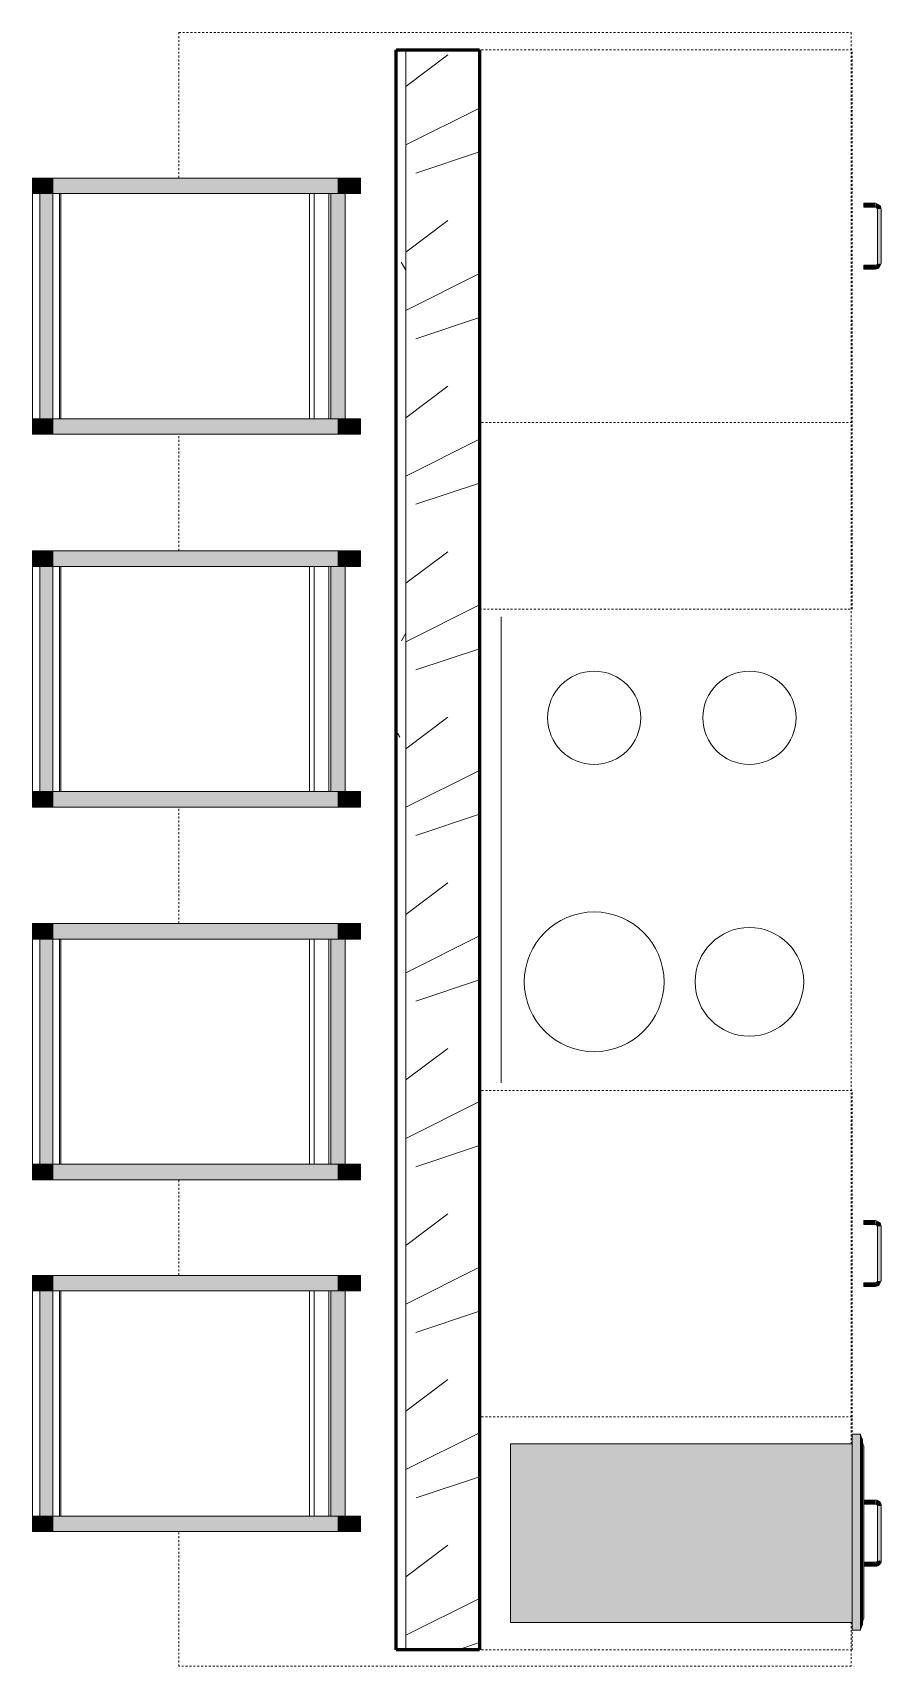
# Model space of a CAD drawing. Header units: inches. Extents: x -4169 to -1846, y 9706 to 12377.
# Drawn here: x -3637 to -3582.4, y 10054.6 to 10159.8 of the extents above; entities that cross this region are included whole.
import ezdxf

# ---------------------------------------------------------------- set-up
doc = ezdxf.new("R2010")
doc.units = ezdxf.units.IN
doc.header["$MEASUREMENT"] = 0
doc.linetypes.add('Dash', pattern=[0.25, 0.125, -0.125])
for name, color, linetype, lineweight in [('0-1', 7, 'Continuous', 5), ('0-2', 10, 'Continuous', 18), ('A-WALL-2', 250, 'Continuous', 60), ('A-WALL-3', 10, 'Continuous', 18), ('A-WALL-PATT-1', 7, 'Continuous', 9), ('A-WALL-PATT-2', 253, 'Continuous', 9), ('I-FURN-1', 7, 'Continuous', 9), ('I-FURN-3', 253, 'Continuous', 9), ('Q-CASE', 31, 'Continuous', 9), ('Q-CASE-4', 7, 'Dash', 9), ('Q-CASE-HDLN-1', 7, 'Dash', 9), ('Q-CASE-HDLN-2', 31, 'Continuous', 9), ('Q-SPCQ-2', 7, 'Continuous', 9)]:
    doc.layers.add(name, color=color, linetype=linetype, lineweight=lineweight)

# ---------------------------------------------------------------- blocks, each defined once
blk = doc.blocks.new('Range - 24_ x 30_-V1-ENLARGED RCP - 1ST FLOOR PLAN')
at = {"layer": 'Q-SPCQ-2'}
blk.add_line((0, 22), (30, 22), dxfattribs=at)
for centre, radius, start, end in [((6.5, 16), 4.5, 360, 180), ((23.5, 16), 3, 360, 180), ((6.5, 16), 4.5, 180, 360), ((23.5, 16), 3, 180, 0), ((6.5, 6), 3.5, 360, 180), ((23.5, 6), 3, 360, 180), ((6.5, 6), 3.5, 180, 0), ((23.5, 6), 3, 180, 360)]:
    blk.add_arc(centre, radius, start, end, dxfattribs=at)
blk = doc.blocks.new('Bar_Stool_6722_1_ - Bar_Stool_6722_1_-1372833-ENLARGED RCP - 1ST FLOOR PLAN')
at = {"layer": 'I-FURN-3'}
for points in [[(0, -0.46), (0, -0.75), (1, -0.75), (1, 0), (0, 0)], [(15.5, -0.75), (16.5, -0.75), (16.5, 0), (15.5, 0), (15.5, -0.46)], [(0, -0.75), (0, -1.3), (1, -1.3), (1, -0.75), (0, -0.75)], [(1, -0.75), (1, -1.3), (15.5, -1.3), (15.5, -0.46), (1, -0.46)], [(15.5, -0.75), (15.5, -1.3), (16.5, -1.3), (16.5, -0.75), (16, -0.75)], [(0, -4.02), (0, -19.69), (1, -19.69), (1, -1.3), (0, -1.3), (0, -1.83)], [(15.5, -1.83), (15.5, -19.69), (16.5, -19.69), (16.5, -1.3), (15.5, -1.3)], [(0, -20.14), (1, -20.14), (1, -19.69), (0, -19.69), (0, -19.89)], [(1, -19.69), (1, -20.14), (15.5, -20.14), (15.5, -19.22), (1, -19.22)], [(15.5, -19.7), (15.5, -20.14), (16.5, -20.14), (16.5, -19.69), (15.5, -19.69)], [(0, -20.14), (0, -21.13), (1, -21.13), (1, -20.14)], [(15.5, -21.13), (16.5, -21.13), (16.5, -20.14), (15.5, -20.14)]]:
    blk.add_hatch(color=256, dxfattribs=at).paths.add_polyline_path(points, flags=0)
at = {"layer": 'I-FURN-1'}
for p, q in [((0, 0), (0, -0.75)), ((0, 0), (1, 0)), ((1, -0.75), (1, 0)), ((0, -0.75), (0, -1.3)), ((1, -0.75), (0, -0.75)), ((15.5, 0), (1, 0)), ((15.5, -0.46), (1, -0.46)), ((1, -1.3), (1, -0.75)), ((15.5, 0), (15.5, -0.75)), ((15.5, 0), (16.5, 0)), ((15.5, -0.75), (15.5, -1.3)), ((16.5, -0.75), (15.5, -0.75)), ((16.5, -0.75), (16.5, 0)), ((16.5, -1.3), (16.5, -0.75)), ((0, -1.3), (0, -19.69)), ((1, -1.3), (0, -1.3)), ((1, -1.3), (15.5, -1.3)), ((1, -19.69), (1, -1.3)), ((15.5, -1.73), (1, -1.73)), ((15.5, -1.83), (1, -1.83)), ((15.5, -1.3), (15.5, -19.69)), ((16.5, -1.3), (15.5, -1.3)), ((16.5, -19.69), (16.5, -1.3)), ((15.5, -17.83), (1, -17.83)), ((15.5, -18.13), (1, -18.13)), ((1, -19.69), (0, -19.69)), ((0, -19.69), (0, -20.14)), ((15.5, -19.07), (1, -19.07)), ((15.5, -19.22), (1, -19.22)), ((1, -20.14), (1, -19.69)), ((15.5, -19.69), (15.5, -20.14)), ((16.5, -19.69), (15.5, -19.69)), ((16.5, -20.14), (16.5, -19.69)), ((0, -20.14), (0, -21.13)), ((1, -20.14), (0, -20.14)), ((1, -20.14), (15.5, -20.14)), ((1, -21.13), (1, -20.14)), ((15.5, -20.14), (15.5, -21.13)), ((16.5, -20.14), (15.5, -20.14)), ((16.5, -21.13), (16.5, -20.14)), ((0, -21.13), (1, -21.13)), ((15.5, -21.13), (16.5, -21.13))]:
    blk.add_line(p, q, dxfattribs=at)
blk = doc.blocks.new('Bar_Stool_6722_1_ - Bar_Stool_6722_1_-1229311-ENLARGED RCP - 1ST FLOOR PLAN')
at = {"layer": 'I-FURN-3'}
for points in [[(1, 21.13), (0, 21.13), (0, 20.14), (1, 20.14)], [(16.5, 20.14), (16.5, 21.13), (15.5, 21.13), (15.5, 20.14)], [(1, 20.14), (0, 20.14), (0, 19.69), (1, 19.69), (1, 19.89)], [(15.5, 20.14), (1, 20.14), (1, 19.22), (15.5, 19.22), (15.5, 19.69)], [(16.5, 19.89), (16.5, 20.14), (15.5, 20.14), (15.5, 19.69), (16.5, 19.69)], [(1, 19.69), (0, 19.69), (0, 1.3), (1, 1.3), (1, 17.83)], [(16.5, 19.69), (15.5, 19.69), (15.5, 1.3), (16.5, 1.3), (16.5, 17.83)], [(1, 0.75), (1, 1.3), (0, 1.3), (0, 0.75), (1, 0.75)], [(15.5, 0.75), (15.5, 1.3), (1, 1.3), (1, 0.46), (15.5, 0.46)], [(16.5, 1.3), (15.5, 1.3), (15.5, 0.75), (16.5, 0.75), (16.5, 0.94)], [(1, 0.46), (1, 0.75), (0, 0.75), (0, 0), (1, 0)], [(16.5, 0), (16.5, 0.75), (15.5, 0.75), (15.5, 0), (16, 0)]]:
    blk.add_hatch(color=256, dxfattribs=at).paths.add_polyline_path(points, flags=0)
at = {"layer": 'I-FURN-1'}
for p, q in [((1, 21.13), (0, 21.13)), ((0, 21.13), (0, 20.14)), ((1, 20.14), (1, 21.13)), ((16.5, 21.13), (15.5, 21.13)), ((15.5, 21.13), (15.5, 20.14)), ((16.5, 20.14), (16.5, 21.13)), ((0, 20.14), (0, 19.69)), ((0, 20.14), (1, 20.14)), ((15.5, 20.14), (1, 20.14)), ((1, 19.69), (1, 20.14)), ((15.5, 20.14), (15.5, 19.69)), ((15.5, 20.14), (16.5, 20.14)), ((16.5, 19.69), (16.5, 20.14)), ((0, 19.69), (0, 1.3)), ((0, 19.69), (1, 19.69)), ((1, 1.3), (1, 19.69)), ((1, 19.22), (15.5, 19.22)), ((1, 19.07), (15.5, 19.07)), ((15.5, 19.69), (15.5, 1.3)), ((15.5, 19.69), (16.5, 19.69)), ((16.5, 1.3), (16.5, 19.69)), ((1, 18.13), (15.5, 18.13)), ((1, 17.83), (15.5, 17.83)), ((0, 1.3), (1, 1.3)), ((0, 1.3), (0, 0.75)), ((1, 1.83), (15.5, 1.83)), ((1, 1.73), (15.5, 1.73)), ((15.5, 1.3), (1, 1.3)), ((1, 0.75), (1, 1.3)), ((15.5, 1.3), (16.5, 1.3)), ((15.5, 1.3), (15.5, 0.75)), ((16.5, 0.75), (16.5, 1.3)), ((0, 0.75), (0, 0)), ((0, 0.75), (1, 0.75)), ((1, 0), (1, 0.75)), ((1, 0.46), (15.5, 0.46)), ((15.5, 0.75), (15.5, 0)), ((15.5, 0.75), (16.5, 0.75)), ((16.5, 0), (15.5, 0)), ((16.5, 0), (16.5, 0.75)), ((1, 0), (0, 0)), ((1, 0), (15.5, 0))]:
    blk.add_line(p, q, dxfattribs=at)
blk = doc.blocks.new('Base Cabinet-Single Door - 12_-2213366-ENLARGED RCP - 1ST FLOOR PLAN')
at = {"layer": 'Q-CASE-4'}
for p, q in [((-5.26, 24), (-5.26, 0)), ((6.74, 24), (-5.26, 24)), ((6.74, 0), (6.74, 24)), ((-5.26, 0), (6.74, 0))]:
    blk.add_line(p, q, dxfattribs=at)
blk = doc.blocks.new('Drawer_Base_Cabinet_3_drawer_12205 - 24_-V11-ENLARGED RCP - 1ST FLOOR PLAN')
at = {"layer": 'Q-CASE'}
for points in [[(-1.14, 25.5), (-1.38, 25.5), (-1.37, 24.75), (-1.14, 24.75), (-1.14, 25.01)], [(-1.01, 25.71), (-1.01, 25.84), (-1.2, 25.8), (-1.28, 25.77), (-1.34, 25.61), (-1.32, 25.5), (-1.15, 25.52), (-1.01, 25.69)], [(-1.01, 25.64), (-1.12, 25.55), (-1.13, 25.52), (-1.02, 25.63)], [(2.49, 25.72), (2.49, 25.87), (-1.01, 25.86), (-1.01, 25.62), (2.49, 25.64), (2.49, 25.69)], [(2.83, 25.5), (2.79, 25.69), (2.72, 25.78), (2.6, 25.83), (2.49, 25.81), (2.51, 25.64), (2.68, 25.5), (2.8, 25.5)], [(2.63, 25.5), (2.54, 25.61), (2.5, 25.63), (2.62, 25.51)], [(2.86, 24.75), (2.85, 25.5), (2.62, 25.5), (2.63, 24.75), (2.85, 24.75)]]:
    blk.add_hatch(color=256, dxfattribs=at).paths.add_polyline_path(points, flags=0)
at = {"layer": 'Q-CASE-HDLN-1'}
for p, q in [((12.74, 24), (-11.26, 24)), ((-11.26, 24), (-11.26, 0)), ((12.74, 24), (12.74, 0)), ((12.74, 0), (-11.26, 0))]:
    blk.add_line(p, q, dxfattribs=at)
at = {"layer": 'Q-CASE-HDLN-2'}
for p, q in [((-1.39, 25.5), (-1.34, 25.59)), ((-1.39, 25.5), (-1.34, 25.59)), ((-1.39, 24.75), (-1.39, 25.5)), ((-1.39, 24.75), (-1.39, 25.5)), ((-1.39, 24.75), (-1.39, 25.5)), ((-1.24, 25.8), (-1.01, 25.87)), ((-1.24, 25.8), (-1.01, 25.87)), ((-1.13, 25.51), (-1.14, 25.5)), ((-1.13, 25.51), (-1.14, 25.5)), ((-1.14, 25.5), (-1.14, 24.75)), ((-1.14, 25.5), (-1.14, 24.75)), ((-1.14, 25.5), (-1.14, 24.75)), ((-1.01, 25.62), (-1.05, 25.6)), ((-1.01, 25.62), (-1.05, 25.6)), ((-1.01, 25.87), (2.49, 25.87)), ((2.49, 25.62), (-1.01, 25.62)), ((2.49, 25.87), (2.58, 25.83)), ((2.49, 25.87), (2.58, 25.83)), ((2.61, 25.5), (2.59, 25.54)), ((2.61, 25.5), (2.59, 25.54)), ((2.61, 24.75), (2.61, 25.5)), ((2.61, 24.75), (2.61, 25.5)), ((2.61, 24.75), (2.61, 25.5)), ((2.79, 25.72), (2.86, 25.5)), ((2.79, 25.72), (2.86, 25.5)), ((2.86, 25.5), (2.86, 24.75)), ((2.86, 25.5), (2.86, 24.75)), ((2.86, 25.5), (2.86, 24.75)), ((-1.39, 24.75), (-1.14, 24.75)), ((-1.38, 24.75), (-1.39, 24.75)), ((-1.39, 24.75), (-1.38, 24.75)), ((-1.38, 24.75), (-1.39, 24.75)), ((-1.39, 24.75), (-1.38, 24.75)), ((-1.38, 24.75), (-1.39, 24.75)), ((-1.14, 24.75), (-1.14, 24.75)), ((-1.14, 24.75), (-1.14, 24.75)), ((-1.14, 24.75), (-1.14, 24.75)), ((-1.14, 24.75), (-1.14, 24.75)), ((-1.14, 24.75), (-1.14, 24.75)), ((2.62, 24.75), (2.61, 24.75)), ((2.61, 24.75), (2.86, 24.75)), ((2.62, 24.75), (2.61, 24.75)), ((2.61, 24.75), (2.62, 24.75)), ((2.62, 24.75), (2.61, 24.75)), ((2.61, 24.75), (2.62, 24.75)), ((2.86, 24.75), (2.86, 24.75)), ((2.86, 24.75), (2.86, 24.75)), ((2.86, 24.75), (2.86, 24.75)), ((2.86, 24.75), (2.86, 24.75)), ((2.86, 24.75), (2.86, 24.75))]:
    blk.add_line(p, q, dxfattribs=at)
at = {"layer": 'Q-CASE-HDLN-2', "flags": 128}
for points in [[(-1.39, 25.5), (-1.24, 25.8), (-1.01, 25.87)], [(-1.01, 25.62), (-1.12, 25.57), (-1.14, 25.5)], [(2.49, 25.87), (2.79, 25.72), (2.86, 25.5)], [(2.61, 25.5), (2.56, 25.61), (2.49, 25.62)]]:
    blk.add_lwpolyline(points, dxfattribs=at)
blk = doc.blocks.new('Drawer_Base_Cabinet_3_drawer_12205 - 21_-2354768-ENLARGED RCP - 1ST FLOOR PLAN')
at = {"layer": 'Q-CASE'}
for points in [[(-1.14, 25.01), (-1.15, 25.5), (-1.38, 25.5), (-1.37, 24.75), (-1.14, 24.75)], [(-1.01, 25.78), (-1.01, 25.84), (-1.16, 25.81), (-1.28, 25.75), (-1.34, 25.61), (-1.32, 25.5), (-1.15, 25.52), (-1.01, 25.69), (-1.01, 25.75)], [(-1.01, 25.64), (-1.12, 25.55), (-1.14, 25.51), (-1.02, 25.63)], [(2.49, 25.62), (2.49, 25.87), (-1.01, 25.86), (-1.01, 25.62), (1.97, 25.62)], [(2.83, 25.5), (2.79, 25.69), (2.72, 25.78), (2.6, 25.83), (2.49, 25.81), (2.51, 25.64), (2.68, 25.5), (2.8, 25.5)], [(2.63, 25.5), (2.54, 25.61), (2.5, 25.63), (2.62, 25.51)], [(2.86, 24.75), (2.85, 25.5), (2.62, 25.5), (2.63, 24.75), (2.85, 24.75)]]:
    blk.add_hatch(color=256, dxfattribs=at).paths.add_polyline_path(points, flags=0)
at = {"layer": 'Q-CASE-HDLN-1'}
for p, q in [((11.24, 24), (-9.76, 24)), ((-9.76, 24), (-9.76, 0)), ((11.24, 24), (11.24, 0)), ((11.24, 0), (-9.76, 0))]:
    blk.add_line(p, q, dxfattribs=at)
at = {"layer": 'Q-CASE-HDLN-2'}
for p, q in [((-1.39, 25.5), (-1.34, 25.59)), ((-1.39, 25.5), (-1.34, 25.59)), ((-1.39, 24.75), (-1.39, 25.5)), ((-1.39, 24.75), (-1.39, 25.5)), ((-1.39, 24.75), (-1.39, 25.5)), ((-1.24, 25.8), (-1.01, 25.87)), ((-1.24, 25.8), (-1.01, 25.87)), ((-1.14, 25.5), (-1.14, 24.75)), ((-1.14, 25.5), (-1.14, 24.75)), ((-1.14, 25.5), (-1.14, 24.75)), ((-1.01, 25.62), (-1.05, 25.6)), ((-1.01, 25.62), (-1.05, 25.6)), ((-1.01, 25.87), (2.49, 25.87)), ((2.49, 25.62), (-1.01, 25.62)), ((2.49, 25.87), (2.58, 25.83)), ((2.49, 25.87), (2.58, 25.83)), ((2.61, 25.5), (2.59, 25.54)), ((2.61, 25.5), (2.59, 25.54)), ((2.61, 24.75), (2.61, 25.5)), ((2.61, 24.75), (2.61, 25.5)), ((2.61, 24.75), (2.61, 25.5)), ((2.79, 25.72), (2.86, 25.5)), ((2.79, 25.72), (2.86, 25.5)), ((2.86, 25.5), (2.86, 24.75)), ((2.86, 25.5), (2.86, 24.75)), ((2.86, 25.5), (2.86, 24.75)), ((-1.39, 24.75), (-1.14, 24.75)), ((-1.38, 24.75), (-1.39, 24.75)), ((-1.39, 24.75), (-1.38, 24.75)), ((-1.38, 24.75), (-1.39, 24.75)), ((-1.39, 24.75), (-1.38, 24.75)), ((-1.38, 24.75), (-1.39, 24.75)), ((-1.14, 24.75), (-1.14, 24.75)), ((-1.14, 24.75), (-1.14, 24.75)), ((-1.14, 24.75), (-1.14, 24.75)), ((-1.14, 24.75), (-1.14, 24.75)), ((-1.14, 24.75), (-1.14, 24.75)), ((2.62, 24.75), (2.61, 24.75)), ((2.61, 24.75), (2.86, 24.75)), ((2.62, 24.75), (2.61, 24.75)), ((2.61, 24.75), (2.62, 24.75)), ((2.62, 24.75), (2.61, 24.75)), ((2.61, 24.75), (2.62, 24.75)), ((2.86, 24.75), (2.86, 24.75)), ((2.86, 24.75), (2.86, 24.75)), ((2.86, 24.75), (2.86, 24.75)), ((2.86, 24.75), (2.86, 24.75)), ((2.86, 24.75), (2.86, 24.75))]:
    blk.add_line(p, q, dxfattribs=at)
at = {"layer": 'Q-CASE-HDLN-2', "flags": 128}
for points in [[(-1.39, 25.5), (-1.24, 25.8), (-1.01, 25.87)], [(-1.01, 25.62), (-1.12, 25.57), (-1.14, 25.5)], [(2.49, 25.87), (2.79, 25.72), (2.86, 25.5)], [(2.61, 25.5), (2.56, 25.61), (2.49, 25.62)]]:
    blk.add_lwpolyline(points, dxfattribs=at)
blk = doc.blocks.new('Base_Unit_4_drawer_12137 - 15_-2365974-ENLARGED RCP - 1ST FLOOR PLAN')
at = {"layer": 'Q-CASE'}
for points in [[(-1.14, 25.01), (-1.15, 25.5), (-1.38, 25.5), (-1.37, 24.75), (-1.14, 24.75)], [(-1.01, 25.81), (-1.01, 25.84), (-1.16, 25.81), (-1.28, 25.75), (-1.34, 25.61), (-1.32, 25.5), (-1.15, 25.52), (-1.01, 25.69), (-1.01, 25.78)], [(-1.01, 25.64), (-1.12, 25.55), (-1.14, 25.51), (-1.02, 25.63)], [(2.49, 25.62), (2.49, 25.87), (-1.01, 25.86), (-1.01, 25.62), (1.97, 25.62)], [(2.83, 25.5), (2.79, 25.69), (2.72, 25.78), (2.6, 25.83), (2.49, 25.81), (2.51, 25.64), (2.68, 25.5), (2.8, 25.5)], [(2.63, 25.5), (2.54, 25.61), (2.5, 25.63), (2.62, 25.51)], [(2.86, 24.75), (2.85, 25.5), (2.62, 25.5), (2.63, 24.75), (2.85, 24.75)], [(6.99, 24), (6.99, 24.54), (-5.64, 24.54), (-5.64, 24), (6.49, 24)], [(6.99, 24.54), (6.49, 24.59), (-5.42, 24.59), (-5.5, 24.54), (6.91, 24.54)], [(6.77, 24.59), (6.61, 24.67), (6.24, 24.67), (-5.26, 24.67), (-5.42, 24.59), (6.49, 24.59)], [(6.51, 24.67), (6.32, 24.7), (6.24, 24.75), (-4.89, 24.75), (-5.07, 24.68), (-4.97, 24.67), (6.49, 24.67)], [(6.49, 9), (6.49, 24), (-5.01, 24), (-5.01, 2), (6.49, 2)]]:
    blk.add_hatch(color=256, dxfattribs=at).paths.add_polyline_path(points, flags=0)
at = {"layer": 'Q-CASE-HDLN-1'}
for p, q in [((8.24, 24), (-6.76, 24)), ((-6.76, 24), (-6.76, 0)), ((8.24, 24), (8.24, 0)), ((8.24, 0), (-6.76, 0))]:
    blk.add_line(p, q, dxfattribs=at)
at = {"layer": 'Q-CASE-HDLN-2'}
for p, q in [((-1.39, 24.75), (-1.39, 25.5)), ((-1.39, 24.75), (-1.39, 25.5)), ((-1.39, 24.75), (-1.39, 25.5)), ((-1.39, 24.75), (-1.39, 25.5)), ((-1.14, 25.5), (-1.14, 24.75)), ((-1.14, 25.5), (-1.14, 24.75)), ((-1.14, 25.5), (-1.14, 24.75)), ((-1.14, 25.5), (-1.14, 24.75)), ((-1.01, 25.87), (2.49, 25.87)), ((2.49, 25.62), (-1.01, 25.62)), ((2.61, 24.75), (2.61, 25.5)), ((2.61, 24.75), (2.61, 25.5)), ((2.61, 24.75), (2.61, 25.5)), ((2.61, 24.75), (2.61, 25.5)), ((2.86, 25.5), (2.86, 24.75)), ((2.86, 25.5), (2.86, 24.75)), ((2.86, 25.5), (2.86, 24.75)), ((2.86, 25.5), (2.86, 24.75)), ((-5.64, 24), (-5.64, 24.54)), ((-5.64, 24.54), (6.99, 24.54)), ((6.77, 24.59), (-5.42, 24.59)), ((-5.19, 24.67), (6.54, 24.67)), ((6.24, 24.75), (-4.89, 24.75)), ((6.99, 24.54), (6.99, 24)), ((-5.64, 24), (6.99, 24)), ((-5.01, 2), (-5.01, 24)), ((6.49, 24), (6.49, 2)), ((6.49, 2), (-5.01, 2))]:
    blk.add_line(p, q, dxfattribs=at)
at = {"layer": 'Q-CASE-HDLN-2', "flags": 128}
for points in [[(-1.39, 25.5), (-1.39, 25.51), (-1.39, 25.53), (-1.38, 25.54), (-1.38, 25.56), (-1.38, 25.57), (-1.38, 25.59), (-1.37, 25.6), (-1.37, 25.62), (-1.36, 25.63), (-1.36, 25.65), (-1.35, 25.66), (-1.34, 25.67), (-1.34, 25.69), (-1.33, 25.7), (-1.32, 25.71), (-1.31, 25.72), (-1.3, 25.74), (-1.29, 25.75), (-1.28, 25.76), (-1.27, 25.77), (-1.26, 25.78), (-1.25, 25.79), (-1.24, 25.8), (-1.23, 25.81), (-1.21, 25.82), (-1.2, 25.82), (-1.19, 25.83), (-1.18, 25.84), (-1.16, 25.84), (-1.15, 25.85), (-1.13, 25.85), (-1.12, 25.86), (-1.11, 25.86), (-1.09, 25.87), (-1.08, 25.87), (-1.06, 25.87), (-1.05, 25.87), (-1.03, 25.87), (-1.02, 25.87), (-1.01, 25.87)], [(-1.39, 25.5), (-1.39, 25.51), (-1.39, 25.53), (-1.38, 25.54), (-1.38, 25.56), (-1.38, 25.57), (-1.38, 25.59), (-1.37, 25.6), (-1.37, 25.62), (-1.36, 25.63), (-1.36, 25.65), (-1.35, 25.66), (-1.34, 25.67), (-1.34, 25.69), (-1.33, 25.7), (-1.32, 25.71), (-1.31, 25.72), (-1.3, 25.74), (-1.29, 25.75), (-1.28, 25.76)], [(-1.39, 25.5), (-1.39, 25.51), (-1.39, 25.53), (-1.38, 25.54), (-1.38, 25.56), (-1.38, 25.57), (-1.38, 25.59), (-1.37, 25.6), (-1.37, 25.62), (-1.36, 25.63), (-1.36, 25.65), (-1.35, 25.66), (-1.34, 25.67), (-1.34, 25.69), (-1.33, 25.7), (-1.32, 25.71), (-1.31, 25.72), (-1.3, 25.74), (-1.29, 25.75), (-1.28, 25.76)], [(-1.39, 25.5), (-1.39, 25.51), (-1.39, 25.53), (-1.38, 25.54), (-1.38, 25.56), (-1.38, 25.57), (-1.38, 25.59), (-1.37, 25.6), (-1.37, 25.62), (-1.36, 25.63), (-1.36, 25.65), (-1.35, 25.66), (-1.34, 25.67), (-1.34, 25.69), (-1.33, 25.7), (-1.32, 25.71), (-1.31, 25.72), (-1.3, 25.74), (-1.29, 25.75), (-1.28, 25.76)], [(-1.26, 25.78), (-1.25, 25.79), (-1.24, 25.8), (-1.23, 25.81), (-1.21, 25.82), (-1.2, 25.82), (-1.19, 25.83), (-1.18, 25.84), (-1.16, 25.84), (-1.15, 25.85), (-1.13, 25.85), (-1.12, 25.86), (-1.11, 25.86), (-1.09, 25.87), (-1.08, 25.87), (-1.06, 25.87), (-1.05, 25.87), (-1.03, 25.87), (-1.02, 25.87), (-1.01, 25.87)], [(-1.26, 25.78), (-1.25, 25.79), (-1.24, 25.8), (-1.23, 25.81), (-1.21, 25.82), (-1.2, 25.82), (-1.19, 25.83), (-1.18, 25.84), (-1.16, 25.84), (-1.15, 25.85), (-1.13, 25.85), (-1.12, 25.86), (-1.11, 25.86), (-1.09, 25.87), (-1.08, 25.87), (-1.06, 25.87), (-1.05, 25.87), (-1.03, 25.87), (-1.02, 25.87), (-1.01, 25.87)], [(-1.26, 25.78), (-1.25, 25.79), (-1.24, 25.8), (-1.23, 25.81), (-1.21, 25.82), (-1.2, 25.82), (-1.19, 25.83), (-1.18, 25.84), (-1.16, 25.84), (-1.15, 25.85), (-1.13, 25.85), (-1.12, 25.86), (-1.11, 25.86), (-1.09, 25.87), (-1.08, 25.87), (-1.06, 25.87), (-1.05, 25.87), (-1.03, 25.87), (-1.02, 25.87), (-1.01, 25.87)], [(-1.01, 25.62), (-1.02, 25.62), (-1.02, 25.62), (-1.03, 25.62), (-1.03, 25.62), (-1.04, 25.62), (-1.04, 25.62), (-1.05, 25.62), (-1.05, 25.62), (-1.06, 25.62), (-1.06, 25.62), (-1.07, 25.61), (-1.07, 25.61), (-1.07, 25.61), (-1.08, 25.61), (-1.08, 25.6), (-1.09, 25.6), (-1.09, 25.6), (-1.09, 25.59), (-1.1, 25.59), (-1.1, 25.59), (-1.11, 25.58), (-1.11, 25.58), (-1.11, 25.58), (-1.11, 25.57), (-1.12, 25.57), (-1.12, 25.56), (-1.12, 25.56), (-1.12, 25.55), (-1.13, 25.55), (-1.13, 25.55), (-1.13, 25.54), (-1.13, 25.54), (-1.13, 25.53), (-1.13, 25.53), (-1.14, 25.52), (-1.14, 25.52), (-1.14, 25.51), (-1.14, 25.51), (-1.14, 25.5), (-1.14, 25.5)], [(-1.14, 25.51), (-1.14, 25.51), (-1.14, 25.5), (-1.14, 25.5)], [(-1.14, 25.51), (-1.14, 25.51), (-1.14, 25.5), (-1.14, 25.5)], [(-1.14, 25.51), (-1.14, 25.51), (-1.14, 25.5), (-1.14, 25.5)], [(-1.01, 25.62), (-1.02, 25.62), (-1.02, 25.62)], [(-1.01, 25.62), (-1.02, 25.62), (-1.02, 25.62)], [(-1.01, 25.62), (-1.02, 25.62), (-1.02, 25.62)], [(2.49, 25.87), (2.5, 25.87), (2.52, 25.87), (2.53, 25.87), (2.55, 25.87), (2.56, 25.87), (2.58, 25.86), (2.59, 25.86), (2.61, 25.86), (2.62, 25.85), (2.63, 25.85), (2.65, 25.84), (2.66, 25.83), (2.67, 25.83), (2.69, 25.82), (2.7, 25.81), (2.71, 25.8), (2.72, 25.79), (2.73, 25.78), (2.75, 25.77), (2.76, 25.76), (2.77, 25.75), (2.78, 25.74), (2.79, 25.73), (2.79, 25.72), (2.8, 25.7), (2.81, 25.69), (2.82, 25.68), (2.83, 25.66), (2.83, 25.65), (2.84, 25.64), (2.84, 25.62), (2.85, 25.61), (2.85, 25.59), (2.85, 25.58), (2.86, 25.56), (2.86, 25.55), (2.86, 25.53), (2.86, 25.52), (2.86, 25.5), (2.86, 25.5)], [(2.49, 25.87), (2.5, 25.87), (2.52, 25.87), (2.53, 25.87), (2.55, 25.87), (2.56, 25.87), (2.58, 25.86), (2.59, 25.86), (2.61, 25.86), (2.62, 25.85), (2.63, 25.85), (2.65, 25.84), (2.66, 25.83), (2.67, 25.83), (2.69, 25.82), (2.7, 25.81), (2.71, 25.8), (2.72, 25.79), (2.73, 25.78), (2.75, 25.77)], [(2.49, 25.87), (2.5, 25.87), (2.52, 25.87), (2.53, 25.87), (2.55, 25.87), (2.56, 25.87), (2.58, 25.86), (2.59, 25.86), (2.61, 25.86), (2.62, 25.85), (2.63, 25.85), (2.65, 25.84), (2.66, 25.83), (2.67, 25.83), (2.69, 25.82), (2.7, 25.81), (2.71, 25.8), (2.72, 25.79), (2.73, 25.78), (2.75, 25.77)], [(2.49, 25.87), (2.5, 25.87), (2.52, 25.87), (2.53, 25.87), (2.55, 25.87), (2.56, 25.87), (2.58, 25.86), (2.59, 25.86), (2.61, 25.86), (2.62, 25.85), (2.63, 25.85), (2.65, 25.84), (2.66, 25.83), (2.67, 25.83), (2.69, 25.82), (2.7, 25.81), (2.71, 25.8), (2.72, 25.79), (2.73, 25.78), (2.75, 25.77)], [(2.61, 25.5), (2.61, 25.5), (2.61, 25.51), (2.61, 25.51), (2.61, 25.52), (2.61, 25.52), (2.61, 25.53), (2.61, 25.53), (2.61, 25.54), (2.6, 25.54), (2.6, 25.55), (2.6, 25.55), (2.6, 25.56), (2.6, 25.56), (2.59, 25.57), (2.59, 25.57), (2.59, 25.57), (2.58, 25.58), (2.58, 25.58), (2.58, 25.59), (2.57, 25.59), (2.57, 25.59), (2.57, 25.6), (2.56, 25.6), (2.56, 25.6), (2.56, 25.61), (2.55, 25.61), (2.55, 25.61), (2.54, 25.61), (2.54, 25.61), (2.53, 25.62), (2.53, 25.62), (2.52, 25.62), (2.52, 25.62), (2.51, 25.62), (2.51, 25.62), (2.5, 25.62), (2.5, 25.62), (2.49, 25.62), (2.49, 25.62), (2.49, 25.62)], [(2.5, 25.62), (2.49, 25.62), (2.49, 25.62)], [(2.5, 25.62), (2.49, 25.62), (2.49, 25.62)], [(2.5, 25.62), (2.49, 25.62), (2.49, 25.62)], [(2.61, 25.5), (2.61, 25.5), (2.61, 25.51)], [(2.61, 25.5), (2.61, 25.5), (2.61, 25.51)], [(2.61, 25.5), (2.61, 25.5), (2.61, 25.51)], [(2.77, 25.75), (2.78, 25.74), (2.79, 25.73), (2.79, 25.72), (2.8, 25.7), (2.81, 25.69), (2.82, 25.68), (2.83, 25.66), (2.83, 25.65), (2.84, 25.64), (2.84, 25.62), (2.85, 25.61), (2.85, 25.59), (2.85, 25.58), (2.86, 25.56), (2.86, 25.55), (2.86, 25.53), (2.86, 25.52), (2.86, 25.5), (2.86, 25.5)], [(2.77, 25.75), (2.78, 25.74), (2.79, 25.73), (2.79, 25.72), (2.8, 25.7), (2.81, 25.69), (2.82, 25.68), (2.83, 25.66), (2.83, 25.65), (2.84, 25.64), (2.84, 25.62), (2.85, 25.61), (2.85, 25.59), (2.85, 25.58), (2.86, 25.56), (2.86, 25.55), (2.86, 25.53), (2.86, 25.52), (2.86, 25.5), (2.86, 25.5)], [(2.77, 25.75), (2.78, 25.74), (2.79, 25.73), (2.79, 25.72), (2.8, 25.7), (2.81, 25.69), (2.82, 25.68), (2.83, 25.66), (2.83, 25.65), (2.84, 25.64), (2.84, 25.62), (2.85, 25.61), (2.85, 25.59), (2.85, 25.58), (2.86, 25.56), (2.86, 25.55), (2.86, 25.53), (2.86, 25.52), (2.86, 25.5), (2.86, 25.5)]]:
    blk.add_lwpolyline(points, dxfattribs=at)
at = {"layer": 'Q-CASE-HDLN-2'}
for points in [[(-5.42, 24.59), (-5.45, 24.58), (-5.53, 24.55), (-5.6, 24.54), (-5.64, 24.54)], [(-5.16, 24.67), (-5.19, 24.67), (-5.26, 24.67), (-5.34, 24.64), (-5.4, 24.61), (-5.42, 24.59)], [(-5.26, 24.67), (-5.23, 24.67), (-5.19, 24.67), (-5.16, 24.67)], [(-5.16, 24.67), (-5.19, 24.67), (-5.23, 24.67), (-5.26, 24.67)], [(-5.26, 24.67), (-5.23, 24.67), (-5.19, 24.67), (-5.16, 24.67)], [(-5.16, 24.67), (-5.19, 24.67), (-5.23, 24.67), (-5.26, 24.67)], [(-5.26, 24.67), (-5.23, 24.67), (-5.19, 24.67), (-5.16, 24.67)], [(-4.89, 24.75), (-4.91, 24.73), (-4.97, 24.7), (-5.03, 24.68), (-5.07, 24.68)], [(6.24, 24.75), (6.26, 24.73), (6.32, 24.7), (6.38, 24.68), (6.42, 24.68)], [(6.51, 24.67), (6.55, 24.67), (6.61, 24.67), (6.69, 24.64), (6.75, 24.61), (6.77, 24.59)], [(6.51, 24.67), (6.54, 24.67), (6.58, 24.67), (6.61, 24.67)], [(6.51, 24.67), (6.55, 24.67), (6.58, 24.67), (6.61, 24.67)], [(6.51, 24.67), (6.54, 24.67), (6.58, 24.67), (6.61, 24.67)], [(6.51, 24.67), (6.55, 24.67), (6.58, 24.67), (6.61, 24.67)], [(6.51, 24.67), (6.54, 24.67), (6.58, 24.67), (6.61, 24.67)], [(6.77, 24.59), (6.81, 24.58), (6.88, 24.55), (6.95, 24.54), (6.99, 24.54)]]:
    blk.add_open_spline(points, degree=3, dxfattribs=at)
blk = doc.blocks.new('OD_CW_Countertop - OD_CW_Countertop-2486605-ENLARGED RCP - 1ST FLOOR PLAN')
at = {"layer": 'Q-CASE-HDLN-1'}
for p, q in [((0.74, 19.31), (91.59, 19.31)), ((0.74, -24), (0.74, 19.31)), ((103.09, 19.31), (105.92, 19.31)), ((105.92, 19.31), (105.92, -24)), ((10.09, -24), (0.74, -24)), ((34.09, -24), (26.59, -24)), ((58.09, -24), (50.59, -24)), ((80.74, -24), (74.59, -24)), ((105.92, -24), (97.24, -24))]:
    blk.add_line(p, q, dxfattribs=at)
blk = doc.blocks.new('CTR - 1st Phase - Unit Layouts_rvt-1-ENLARGED RCP - 1ST FLOOR PLAN')
at = {"layer": 'A-WALL-PATT-1'}
h = blk.add_hatch(dxfattribs=at)
h.set_pattern_fill('FP_1', color=256, style=0, pattern_type=2)
h.set_pattern_definition([(0, (0, 0), (20.48, 5.12), [0.845, -14.515, 0.845, -14.515, -81.92]), (0, (0, 0), (20.48, 5.12), [-30.72, 0.845, -29.875, 0.845, -14.515, -35.84]), (0, (0, 0), (20.48, 5.12), [-76.8, 0.845, -9.395, 0.845, -24.755]), (120, (7.68, 2.56), (-14.67405, 15.1762003), [0.845, -14.515, 0.845, -14.515, -81.92]), (120, (7.68, 2.56), (-14.67405, 15.1762003), [-30.72, 0.845, -29.875, 0.845, -14.515, -35.84]), (120, (7.68, 2.56), (-14.67405, 15.1762003), [-76.8, 0.845, -9.395, 0.845, -24.755]), (240, (10.24, 12.8), (-5.80595, -20.2962003), [0.845, -14.515, 0.845, -14.515, -81.92]), (240, (10.24, 12.8), (-5.80595, -20.2962003), [-30.72, 0.845, -29.875, 0.845, -14.515, -35.84]), (240, (10.24, 12.8), (-5.80595, -20.2962003), [-76.8, 0.845, -9.395, 0.845, -24.755])])
h.paths.add_polyline_path([(-3613, 10055.71), (-3613, 10158.71), (-3613.62, 10158.71), (-3613.62, 10055.71)], flags=0)
at = {"layer": 'A-WALL-PATT-2'}
h = blk.add_hatch(dxfattribs=at)
h.set_pattern_fill('FP_2', color=256, style=0, pattern_type=2)
h.set_pattern_definition([(216.87, (4.265, 10.662), (31.9871619, 21.32545714), [5.331, -47.981]), (206.565, (10.662, 7.464), (-10.662476, -10.6620098), [11.921, -11.921]), (198.435, (10.662, 2.132), (-21.3244936, -10.6625869), [6.744, -26.974])])
h.paths.add_polyline_path([(-3608.25, 10055.71), (-3608.25, 10158.71), (-3613, 10158.71), (-3613, 10055.71)], flags=0)
at = {"layer": 'A-WALL-2'}
for p, q in [((-3613.62, 10055.71), (-3613.62, 10158.71)), ((-3613.62, 10158.71), (-3608.25, 10158.71)), ((-3608.25, 10158.71), (-3608.25, 10055.71)), ((-3608.25, 10055.71), (-3613.62, 10055.71))]:
    blk.add_line(p, q, dxfattribs=at)
at = {"layer": 'A-WALL-3'}
blk.add_line((-3613, 10055.71), (-3613, 10158.71), dxfattribs=at)
at = {"layer": '0-2'}
for name, p, rotation in [('OD_CW_Countertop - OD_CW_Countertop-2486605-ENLARGED RCP - 1ST FLOOR PLAN', (-3603.62, 10160.56), 269.9999999999874), ('Drawer_Base_Cabinet_3_drawer_12205 - 24_-V11-ENLARGED RCP - 1ST FLOOR PLAN', (-3608.25, 10147.45), 270.0000000000126), ('Bar_Stool_6722_1_ - Bar_Stool_6722_1_-1372833-ENLARGED RCP - 1ST FLOOR PLAN', (-3637.04, 10133.96), 90.00000000000959), ('Base Cabinet-Single Door - 12_-2213366-ENLARGED RCP - 1ST FLOOR PLAN', (-3608.25, 10129.45), 270.0000000000126), ('Bar_Stool_6722_1_ - Bar_Stool_6722_1_-1372833-ENLARGED RCP - 1ST FLOOR PLAN', (-3637.04, 10109.96), 90.00000000000959), ('Range - 24_ x 30_-V1-ENLARGED RCP - 1ST FLOOR PLAN', (-3584.87, 10092.21), 89.99999999999852), ('Bar_Stool_6722_1_ - Bar_Stool_6722_1_-1372833-ENLARGED RCP - 1ST FLOOR PLAN', (-3637.04, 10085.96), 90.00000000000959), ('Drawer_Base_Cabinet_3_drawer_12205 - 21_-2354768-ENLARGED RCP - 1ST FLOOR PLAN', (-3608.25, 10081.95), 270.0000000000126), ('Bar_Stool_6722_1_ - Bar_Stool_6722_1_-1229311-ENLARGED RCP - 1ST FLOOR PLAN', (-3637.04, 10079.81), 269.9999999999905), ('Base_Unit_4_drawer_12137 - 15_-2365974-ENLARGED RCP - 1ST FLOOR PLAN', (-3608.25, 10063.95), 270.0000000000126)]:
    blk.add_blockref(name, p, dxfattribs=dict(at, rotation=rotation))

msp = doc.modelspace()

# ---------------------------------------------------------------- block references
at = {"layer": '0-1'}
msp.add_blockref('CTR - 1st Phase - Unit Layouts_rvt-1-ENLARGED RCP - 1ST FLOOR PLAN', (0, 0), dxfattribs=at)

doc.saveas('drawing.dxf')
